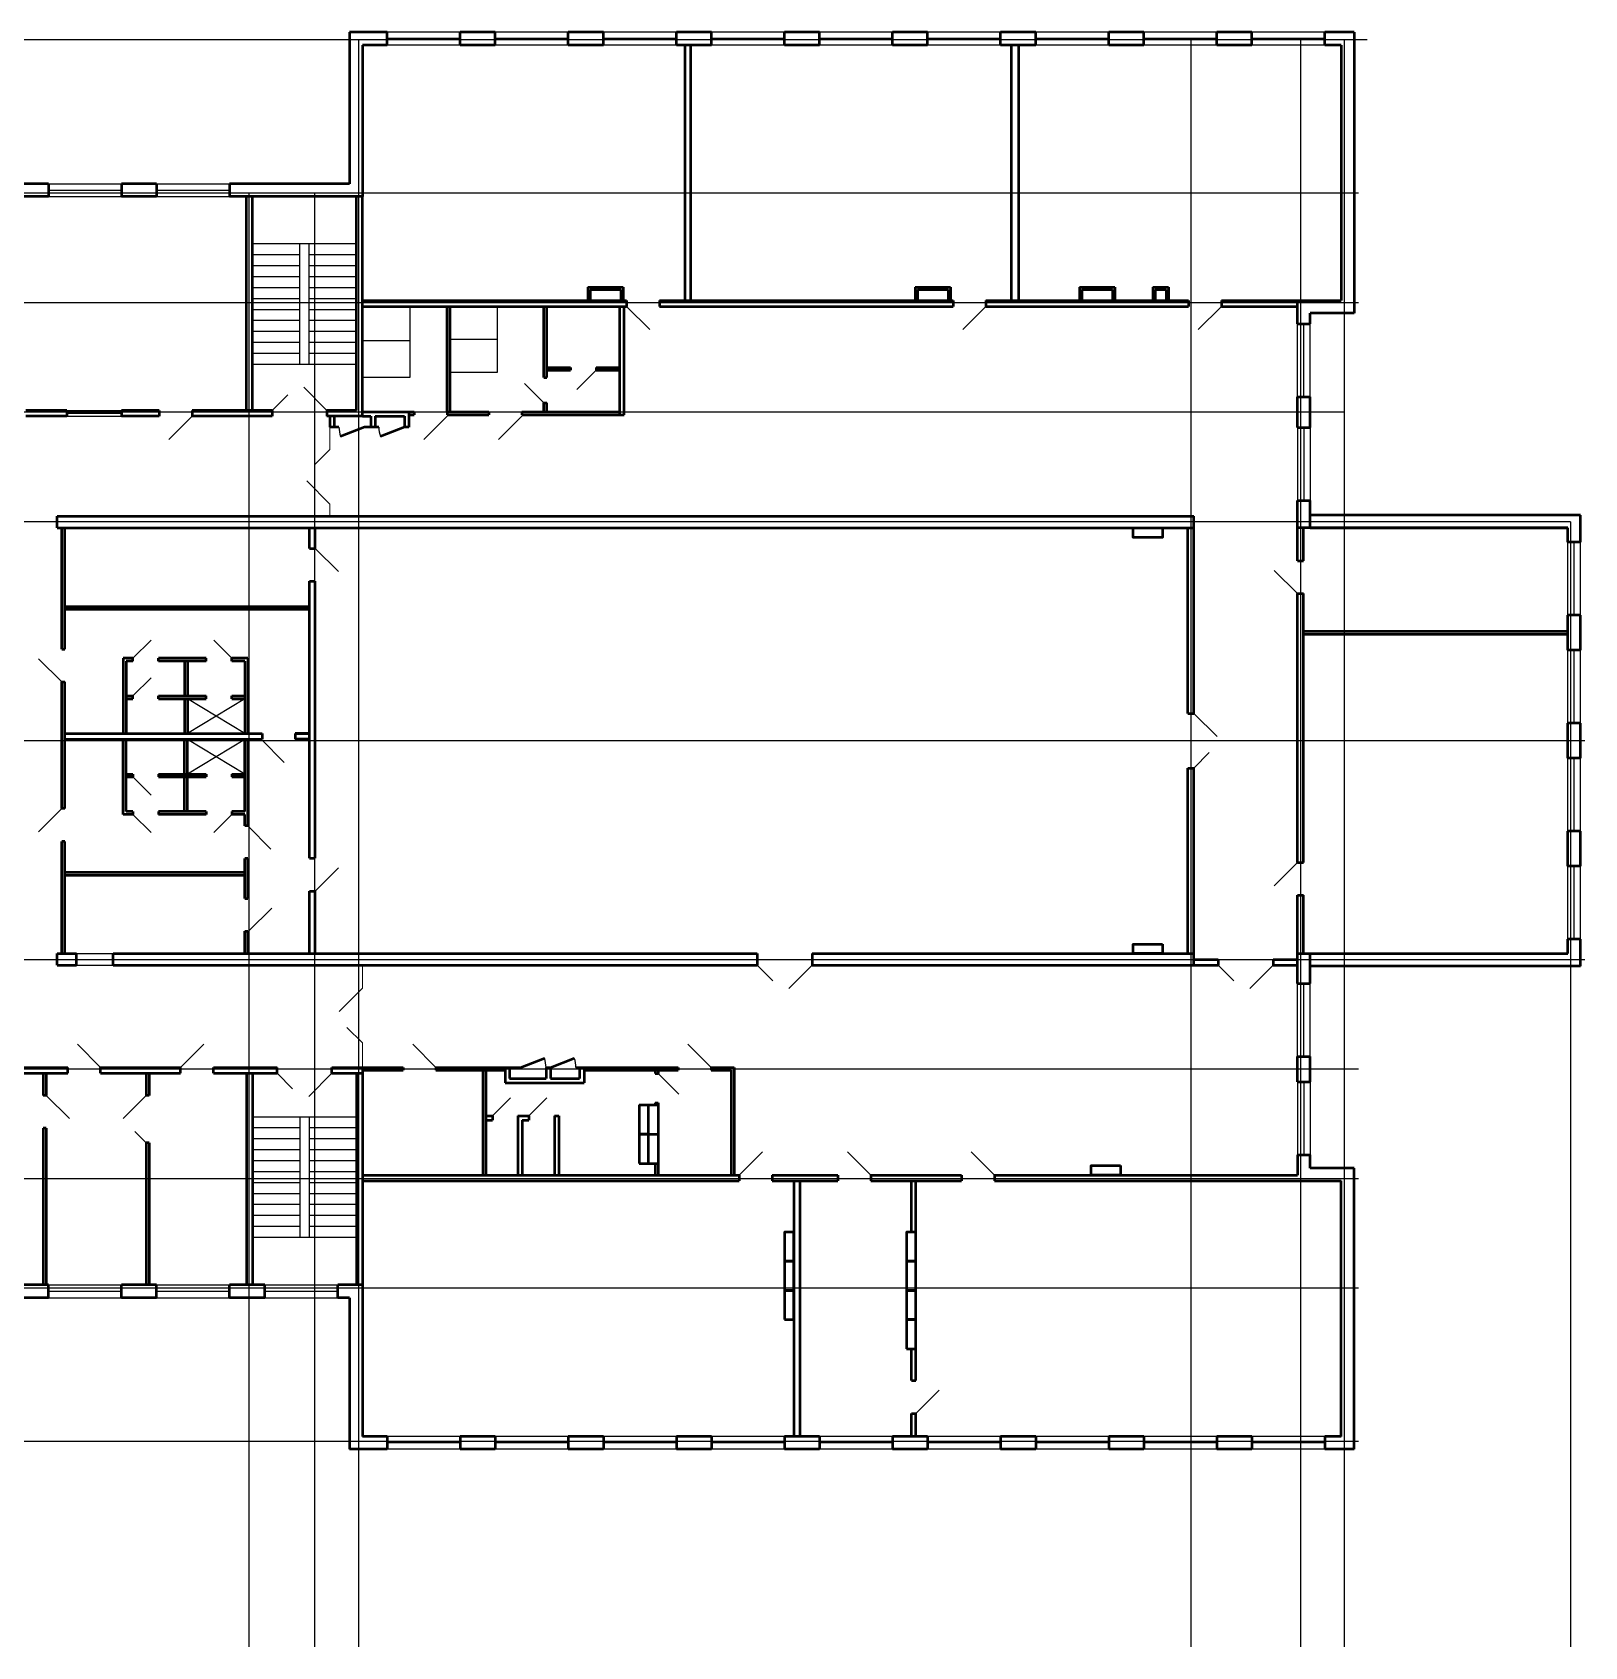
# Model space of a CAD drawing. Header units: metres. Extents: x 6.3 to 97.2, y 10 to 54.2.
# Drawn here: x 54.69 to 97.2, y 9.96 to 54.19 of the extents above; entities that cross this region are included whole.
import ezdxf

# ---------------------------------------------------------------- set-up
doc = ezdxf.new("R2010")
doc.units = ezdxf.units.M
doc.linetypes.add('ACAD_ISO04W100', pattern=[30, 24, -3, 0, -3])
for name, color, linetype in [('SANTEH', 7, 'Continuous'), ('Окна', 127, 'Continuous'), ('Оси', 30, 'Continuous')]:
    doc.layers.add(name, color=color, linetype=linetype)
doc.layers.add('Двери', color=250, linetype='Continuous', lineweight=5)
doc.layers.add('Стены', color=7, linetype='Continuous', lineweight=50)

msp = doc.modelspace()

# ---------------------------------------------------------------- linework, layer by layer
for p, q in [((63.567, 48.39), (60.717, 48.39)), ((62.017, 45.09), (62.017, 48.39)), ((62.267, 45.09), (62.267, 48.39)), ((62.017, 48.09), (60.717, 48.09)), ((62.017, 47.79), (60.717, 47.79)), ((63.567, 48.09), (62.267, 48.09)), ((63.567, 47.79), (62.267, 47.79)), ((62.017, 47.49), (60.717, 47.49)), ((63.567, 47.49), (62.267, 47.49)), ((62.017, 47.19), (60.717, 47.19)), ((62.017, 46.89), (60.717, 46.89)), ((63.567, 47.19), (62.267, 47.19)), ((63.567, 46.89), (62.267, 46.89)), ((62.017, 46.59), (60.717, 46.59)), ((63.567, 46.59), (62.267, 46.59)), ((62.017, 46.29), (60.717, 46.29)), ((63.567, 46.29), (62.267, 46.29)), ((62.017, 45.99), (60.717, 45.99)), ((62.017, 45.69), (60.717, 45.69)), ((63.567, 45.99), (62.267, 45.99)), ((63.567, 45.69), (62.267, 45.69)), ((62.017, 45.39), (60.717, 45.39)), ((63.567, 45.39), (62.267, 45.39)), ((63.567, 45.09), (60.717, 45.09)), ((55.632, 43.83), (57.132, 43.83)), ((55.632, 43.75), (57.132, 43.75)), ((55.632, 43.67), (57.132, 43.67)), ((60.507, 34.98), (58.933, 35.93)), ((60.507, 35.93), (58.933, 34.98)), ((60.507, 34.818), (58.933, 33.868)), ((60.507, 33.868), (58.933, 34.818)), ((55.902, 28.95), (56.902, 28.95)), ((55.902, 28.79), (56.902, 28.79)), ((96.737, 28.95), (89.337, 28.95)), ((55.902, 28.63), (56.902, 28.63)), ((68.757, 25.83), (68.877, 25.83)), ((63.567, 24.47), (60.717, 24.47)), ((62.017, 24.47), (62.017, 21.17)), ((62.267, 24.47), (62.267, 21.17)), ((62.017, 24.17), (60.717, 24.17)), ((63.567, 24.17), (62.267, 24.17)), ((62.017, 23.87), (60.717, 23.87)), ((62.017, 23.57), (60.717, 23.57)), ((63.567, 23.87), (62.267, 23.87)), ((63.567, 23.57), (62.267, 23.57)), ((62.017, 23.27), (60.717, 23.27)), ((63.567, 23.27), (62.267, 23.27)), ((62.017, 22.97), (60.717, 22.97)), ((62.017, 22.67), (60.717, 22.67)), ((63.567, 22.97), (62.267, 22.97)), ((63.567, 22.67), (62.267, 22.67)), ((62.017, 22.37), (60.717, 22.37)), ((63.567, 22.37), (62.267, 22.37)), ((62.017, 22.07), (60.717, 22.07)), ((62.017, 21.77), (60.717, 21.77)), ((63.567, 22.07), (62.267, 22.07)), ((63.567, 21.77), (62.267, 21.77)), ((62.017, 21.47), (60.717, 21.47)), ((63.567, 21.47), (62.267, 21.47)), ((63.567, 21.17), (60.717, 21.17))]:
    msp.add_line(p, q)
at = {"layer": 'SANTEH'}
for p, q in [((65.027, 46.68), (65.027, 44.735)), ((67.427, 44.88), (67.427, 46.68)), ((65.027, 45.733), (63.75, 45.733)), ((66.127, 45.78), (67.427, 45.78)), ((65.027, 44.735), (63.75, 44.735)), ((66.127, 44.88), (67.427, 44.88))]:
    msp.add_line(p, q, dxfattribs=at)
for centre, start, end in [((63.784, 43.37), 180, 201.0579), ((64.877, 43.37), 180, 201.0579), ((68.057, 25.83), 0, 21.0579), ((68.877, 25.83), 0, 21.0579)]:
    msp.add_arc(centre, 0.7, start, end, dxfattribs=at)
at = {"layer": 'Двери'}
for p, q in [((70.96, 46.68), (71.597, 46.043)), ((80.805, 46.68), (80.168, 46.043)), ((87.256, 46.68), (86.62, 46.043)), ((70.127, 44.93), (69.599, 44.401)), ((61.257, 43.83), (61.682, 44.254)), ((62.757, 43.83), (62.121, 44.466)), ((68.697, 44.035), (68.169, 44.563)), ((59.062, 43.67), (58.425, 43.033)), ((62.837, 43.37), (62.837, 42.76)), ((66.047, 43.67), (65.411, 43.033)), ((68.094, 43.67), (67.458, 43.033)), ((62.837, 42.76), (62.413, 42.335)), ((62.837, 41.26), (62.201, 41.896)), ((62.837, 41.26), (62.837, 40.94)), ((62.437, 40.05), (63.074, 39.414)), ((89.337, 38.811), (88.701, 39.448)), ((57.443, 37.041), (57.938, 37.536)), ((60.153, 37.04), (59.658, 37.535)), ((55.497, 36.39), (54.861, 37.027)), ((57.443, 36.011), (57.938, 36.506)), ((86.497, 35.53), (87.134, 34.893)), ((60.953, 34.82), (61.589, 34.183)), ((86.497, 34.03), (86.922, 34.454)), ((57.443, 33.788), (57.938, 33.293)), ((55.497, 32.92), (54.861, 32.284)), ((57.443, 32.758), (57.938, 32.263)), ((60.153, 32.76), (59.658, 32.265)), ((60.587, 32.449), (61.224, 31.812)), ((89.337, 31.445), (88.701, 30.809)), ((62.437, 30.66), (63.074, 31.297)), ((60.607, 29.56), (61.244, 30.197)), ((63.727, 28), (63.727, 28.63)), ((74.542, 28.63), (74.966, 28.205)), ((76.042, 28.63), (75.405, 27.993)), ((87.167, 28.63), (87.592, 28.205)), ((88.667, 28.63), (88.031, 27.993)), ((63.727, 28), (63.091, 27.363)), ((63.727, 26.5), (63.303, 26.924)), ((56.559, 25.831), (55.923, 26.467)), ((58.75, 25.831), (59.386, 26.467)), ((63.727, 25.83), (63.727, 26.5)), ((65.742, 25.83), (65.106, 26.466)), ((73.277, 25.83), (72.641, 26.466)), ((61.392, 25.67), (61.817, 25.245)), ((62.892, 25.67), (62.256, 25.033)), ((71.826, 25.663), (72.392, 25.098)), ((55.067, 25.064), (55.704, 24.428)), ((57.807, 25.064), (57.171, 24.428)), ((67.287, 24.5), (67.782, 24.995)), ((68.287, 24.5), (68.782, 24.995)), ((57.807, 23.764), (57.495, 24.076)), ((74.048, 22.88), (74.685, 23.516)), ((77.648, 22.88), (77.012, 23.516)), ((81.037, 22.88), (80.401, 23.516)), ((78.887, 16.349), (79.524, 16.986))]:
    msp.add_line(p, q, dxfattribs=at)
at = {"layer": 'Окна'}
for p, q in [((66.407, 54.19), (64.407, 54.19)), ((66.407, 54.015), (64.407, 54.015)), ((69.367, 54.19), (67.367, 54.19)), ((69.367, 54.015), (67.367, 54.015)), ((72.327, 54.19), (70.327, 54.19)), ((72.327, 54.015), (70.327, 54.015)), ((75.287, 54.19), (73.287, 54.19)), ((75.287, 54.015), (73.287, 54.015)), ((78.247, 54.19), (76.247, 54.19)), ((78.247, 54.015), (76.247, 54.015)), ((81.207, 54.19), (79.207, 54.19)), ((81.207, 54.015), (79.207, 54.015)), ((84.167, 54.19), (82.167, 54.19)), ((84.167, 54.015), (82.167, 54.015)), ((87.127, 54.19), (85.127, 54.19)), ((87.127, 54.015), (85.127, 54.015)), ((90.087, 54.19), (88.087, 54.19)), ((90.087, 54.015), (88.087, 54.015)), ((66.407, 53.84), (64.407, 53.84)), ((69.367, 53.84), (67.367, 53.84)), ((72.327, 53.84), (70.327, 53.84)), ((75.287, 53.84), (73.287, 53.84)), ((78.247, 53.84), (76.247, 53.84)), ((81.207, 53.84), (79.207, 53.84)), ((84.167, 53.84), (82.167, 53.84)), ((87.127, 53.84), (85.127, 53.84)), ((90.087, 53.84), (88.087, 53.84)), ((55.132, 50.04), (57.132, 50.04)), ((58.092, 50.04), (60.092, 50.04)), ((55.132, 49.865), (57.132, 49.865)), ((55.132, 49.69), (57.132, 49.69)), ((58.092, 49.865), (60.092, 49.865)), ((58.092, 49.69), (60.092, 49.69)), ((89.337, 44.2), (89.337, 46.2)), ((89.512, 44.2), (89.512, 46.2)), ((89.687, 44.2), (89.687, 46.2)), ((55.132, 43.83), (55.632, 43.83)), ((89.337, 44.09), (89.337, 44.2)), ((89.687, 44.09), (89.687, 44.2)), ((89.337, 43.36), (89.337, 41.36)), ((89.512, 43.36), (89.512, 41.36)), ((89.687, 43.36), (89.687, 41.36)), ((96.737, 38.22), (96.737, 40.22)), ((96.912, 38.22), (96.912, 40.22)), ((97.087, 38.22), (97.087, 40.22)), ((96.737, 35.26), (96.737, 37.26)), ((96.912, 35.26), (96.912, 37.26)), ((97.087, 35.26), (97.087, 37.26)), ((96.737, 32.3), (96.737, 34.3)), ((96.912, 32.3), (96.912, 34.3)), ((97.087, 32.3), (97.087, 34.3)), ((96.737, 29.34), (96.737, 31.34)), ((96.912, 29.34), (96.912, 31.34)), ((97.087, 29.34), (97.087, 31.34)), ((89.337, 26.13), (89.337, 28.13)), ((89.512, 26.13), (89.512, 28.13)), ((89.687, 26.13), (89.687, 28.13)), ((89.337, 25.43), (89.337, 23.43)), ((89.512, 25.43), (89.512, 23.43)), ((89.687, 25.43), (89.687, 23.43)), ((55.132, 19.87), (57.132, 19.87)), ((55.132, 19.695), (57.132, 19.695)), ((55.132, 19.52), (57.132, 19.52)), ((58.092, 19.87), (60.092, 19.87)), ((58.092, 19.695), (60.092, 19.695)), ((58.092, 19.52), (60.092, 19.52)), ((61.052, 19.87), (63.052, 19.87)), ((61.052, 19.695), (63.052, 19.695)), ((61.052, 19.52), (63.052, 19.52)), ((66.407, 15.72), (64.407, 15.72)), ((66.407, 15.545), (64.407, 15.545)), ((69.367, 15.72), (67.367, 15.72)), ((69.367, 15.545), (67.367, 15.545)), ((72.327, 15.72), (70.327, 15.72)), ((72.327, 15.545), (70.327, 15.545)), ((75.287, 15.72), (73.287, 15.72)), ((75.287, 15.545), (73.287, 15.545)), ((78.247, 15.72), (76.247, 15.72)), ((78.247, 15.545), (76.247, 15.545)), ((81.207, 15.72), (79.207, 15.72)), ((81.207, 15.545), (79.207, 15.545)), ((84.167, 15.72), (82.167, 15.72)), ((84.167, 15.545), (82.167, 15.545)), ((87.127, 15.72), (85.127, 15.72)), ((87.127, 15.545), (85.127, 15.545)), ((90.087, 15.72), (88.087, 15.72)), ((90.087, 15.545), (88.087, 15.545)), ((66.407, 15.37), (64.407, 15.37)), ((69.367, 15.37), (67.367, 15.37)), ((72.327, 15.37), (70.327, 15.37)), ((75.287, 15.37), (73.287, 15.37)), ((78.247, 15.37), (76.247, 15.37)), ((81.207, 15.37), (79.207, 15.37)), ((84.167, 15.37), (82.167, 15.37)), ((87.127, 15.37), (85.127, 15.37)), ((90.087, 15.37), (88.087, 15.37))]:
    msp.add_line(p, q, dxfattribs=at)
at = {"layer": 'Оси', "linetype": 'ACAD_ISO04W100', "ltscale": 40}
for p, q in [((91.248, 53.98), (6.268, 53.98)), ((63.617, 53.98), (63.617, 9.958)), ((86.417, 53.98), (86.417, 9.958)), ((89.417, 53.98), (89.417, 9.958)), ((90.617, 53.98), (90.617, 9.958)), ((91.003, 49.78), (6.268, 49.78)), ((60.617, 49.78), (60.617, 9.958)), ((62.417, 49.78), (62.417, 9.958)), ((91.003, 46.78), (6.268, 46.78)), ((90.617, 43.78), (6.268, 43.78)), ((96.817, 40.78), (6.268, 40.78)), ((96.817, 40.78), (96.817, 9.958)), ((97.202, 34.78), (6.268, 34.78)), ((97.202, 28.78), (6.268, 28.78)), ((91.003, 25.78), (6.268, 25.78)), ((91.003, 22.78), (6.268, 22.78)), ((91.003, 19.78), (6.268, 19.78)), ((91.003, 15.58), (6.268, 15.58))]:
    msp.add_line(p, q, dxfattribs=at)
at = {"layer": 'Стены'}
for p, q in [((63.377, 54.19), (63.377, 50.04)), ((64.407, 54.19), (63.377, 54.19)), ((64.407, 53.84), (64.407, 54.19)), ((67.367, 54.19), (66.407, 54.19)), ((66.407, 53.84), (66.407, 54.19)), ((67.367, 53.84), (67.367, 54.19)), ((70.327, 54.19), (69.367, 54.19)), ((69.367, 53.84), (69.367, 54.19)), ((70.327, 53.84), (70.327, 54.19)), ((73.287, 54.19), (72.327, 54.19)), ((72.327, 53.84), (72.327, 54.19)), ((73.287, 53.84), (73.287, 54.19)), ((76.247, 54.19), (75.287, 54.19)), ((75.287, 53.84), (75.287, 54.19)), ((76.247, 53.84), (76.247, 54.19)), ((79.207, 54.19), (78.247, 54.19)), ((78.247, 53.84), (78.247, 54.19)), ((79.207, 53.84), (79.207, 54.19)), ((82.167, 54.19), (81.207, 54.19)), ((81.207, 53.84), (81.207, 54.19)), ((82.167, 53.84), (82.167, 54.19)), ((85.127, 54.19), (84.167, 54.19)), ((84.167, 53.84), (84.167, 54.19)), ((85.127, 53.84), (85.127, 54.19)), ((88.087, 54.19), (87.127, 54.19)), ((87.127, 53.84), (87.127, 54.19)), ((88.087, 53.84), (88.087, 54.19)), ((90.887, 54.19), (90.087, 54.19)), ((90.087, 53.84), (90.087, 54.19)), ((90.887, 54.19), (90.887, 46.49)), ((63.727, 53.84), (63.727, 49.69)), ((64.407, 53.84), (63.727, 53.84)), ((67.367, 53.84), (66.407, 53.84)), ((70.327, 53.84), (69.367, 53.84)), ((73.287, 53.84), (72.327, 53.84)), ((72.557, 53.84), (72.557, 46.84)), ((72.717, 53.84), (72.717, 46.84)), ((76.247, 53.84), (75.287, 53.84)), ((79.207, 53.84), (78.247, 53.84)), ((82.167, 53.84), (81.207, 53.84)), ((81.497, 53.84), (81.497, 46.84)), ((81.697, 53.84), (81.697, 46.84)), ((85.127, 53.84), (84.167, 53.84)), ((88.087, 53.84), (87.127, 53.84)), ((90.537, 53.84), (90.087, 53.84)), ((90.537, 53.84), (90.537, 46.84)), ((55.132, 50.04), (54.172, 50.04)), ((55.132, 50.04), (55.132, 49.69)), ((58.092, 50.04), (57.132, 50.04)), ((57.132, 50.04), (57.132, 49.69)), ((58.092, 50.04), (58.092, 49.69)), ((63.377, 50.04), (60.092, 50.04)), ((60.092, 50.04), (60.092, 49.69)), ((55.132, 49.69), (54.172, 49.69)), ((58.092, 49.69), (57.132, 49.69)), ((63.727, 49.69), (60.092, 49.69)), ((60.557, 43.83), (60.557, 49.69)), ((60.717, 43.83), (60.717, 49.69)), ((63.567, 43.83), (63.567, 49.69)), ((63.727, 43.67), (63.727, 49.69)), ((69.902, 47.205), (69.902, 46.84)), ((69.902, 47.205), (70.872, 47.205)), ((69.967, 47.14), (69.967, 46.84)), ((69.967, 47.14), (70.807, 47.14)), ((70.807, 47.14), (70.807, 46.84)), ((70.872, 47.205), (70.872, 46.84)), ((78.862, 47.205), (78.862, 46.84)), ((78.862, 47.205), (79.832, 47.205)), ((78.927, 47.14), (79.767, 47.14)), ((78.927, 47.14), (78.927, 46.84)), ((79.767, 47.14), (79.767, 46.84)), ((79.832, 47.205), (79.832, 46.84)), ((83.362, 47.205), (83.362, 46.84)), ((83.362, 47.205), (84.332, 47.205)), ((83.427, 47.14), (83.427, 46.84)), ((83.427, 47.14), (84.267, 47.14)), ((84.267, 47.14), (84.267, 46.84)), ((84.332, 47.205), (84.332, 46.84)), ((85.377, 47.205), (85.377, 46.84)), ((85.377, 47.205), (85.807, 47.205)), ((85.442, 47.14), (85.442, 46.84)), ((85.442, 47.14), (85.742, 47.14)), ((85.742, 47.14), (85.742, 46.84)), ((85.807, 47.205), (85.807, 46.84)), ((63.727, 46.84), (70.96, 46.84)), ((63.727, 46.68), (70.96, 46.68)), ((66.047, 43.79), (66.047, 46.68)), ((66.127, 43.79), (66.127, 46.68)), ((68.697, 44.735), (68.697, 46.68)), ((68.777, 44.735), (68.777, 46.68)), ((70.777, 43.71), (70.777, 46.68)), ((70.897, 43.71), (70.897, 46.68)), ((70.96, 46.84), (70.96, 46.68)), ((71.86, 46.84), (79.905, 46.84)), ((71.86, 46.84), (71.86, 46.68)), ((71.86, 46.68), (79.905, 46.68)), ((79.905, 46.84), (79.905, 46.68)), ((80.805, 46.84), (86.356, 46.84)), ((80.805, 46.84), (80.805, 46.68)), ((80.805, 46.68), (86.356, 46.68)), ((86.356, 46.84), (86.356, 46.68)), ((87.256, 46.84), (90.537, 46.84)), ((87.256, 46.84), (87.256, 46.68)), ((87.256, 46.68), (89.337, 46.68)), ((89.337, 46.2), (89.337, 46.84)), ((90.887, 46.49), (89.687, 46.49)), ((89.687, 46.2), (89.687, 46.49)), ((89.337, 46.2), (89.687, 46.2)), ((68.697, 44.735), (68.777, 44.735)), ((68.777, 45.01), (69.427, 45.01)), ((68.777, 44.93), (69.427, 44.93)), ((69.427, 45.01), (69.427, 44.93)), ((70.127, 45.01), (70.777, 45.01)), ((70.127, 45.01), (70.127, 44.93)), ((70.127, 44.93), (70.777, 44.93)), ((55.632, 43.83), (54.513, 43.83)), ((55.632, 43.83), (55.632, 43.67)), ((58.162, 43.83), (57.132, 43.83)), ((57.132, 43.83), (57.132, 43.67)), ((58.162, 43.83), (58.162, 43.67)), ((61.257, 43.83), (59.062, 43.83)), ((59.062, 43.83), (59.062, 43.67)), ((61.257, 43.83), (61.257, 43.67)), ((63.567, 43.83), (62.757, 43.83)), ((62.757, 43.83), (62.757, 43.67)), ((63.727, 43.79), (64.997, 43.79)), ((64.997, 43.79), (65.147, 43.79)), ((64.997, 43.79), (64.997, 43.37)), ((65.147, 43.79), (65.147, 43.71)), ((66.047, 43.79), (67.194, 43.79)), ((66.047, 43.79), (66.047, 43.71)), ((67.194, 43.79), (67.194, 43.71)), ((68.094, 43.79), (70.777, 43.79)), ((68.094, 43.79), (68.094, 43.71)), ((68.697, 43.79), (68.697, 44.035)), ((68.697, 44.035), (68.777, 44.035)), ((68.777, 43.79), (68.777, 44.035)), ((89.337, 43.36), (89.337, 44.2)), ((89.337, 44.2), (89.687, 44.2)), ((89.687, 43.36), (89.687, 44.2)), ((55.632, 43.67), (54.513, 43.67)), ((58.162, 43.67), (57.132, 43.67)), ((61.257, 43.67), (59.062, 43.67)), ((63.727, 43.67), (62.757, 43.67)), ((62.837, 43.67), (62.837, 43.37)), ((63.084, 43.37), (62.837, 43.37)), ((62.957, 43.67), (62.957, 43.37)), ((63.784, 43.37), (63.131, 43.118)), ((63.727, 43.67), (63.957, 43.67)), ((64.177, 43.37), (63.784, 43.37)), ((63.957, 43.67), (63.957, 43.37)), ((64.077, 43.67), (64.077, 43.37)), ((64.077, 43.67), (64.877, 43.67)), ((64.877, 43.37), (64.224, 43.118)), ((64.877, 43.67), (64.877, 43.37)), ((64.997, 43.37), (64.877, 43.37)), ((64.997, 43.71), (65.147, 43.71)), ((66.047, 43.71), (67.194, 43.71)), ((68.094, 43.71), (70.897, 43.71)), ((89.337, 43.36), (89.687, 43.36)), ((89.337, 39.711), (89.337, 41.36)), ((89.337, 41.36), (89.687, 41.36)), ((89.687, 40.61), (89.687, 41.36)), ((55.367, 40.93), (86.497, 40.93)), ((55.367, 40.61), (55.367, 40.93)), ((86.497, 35.53), (86.497, 40.93)), ((97.087, 40.96), (89.687, 40.96)), ((97.087, 40.22), (97.087, 40.96)), ((55.367, 40.61), (86.497, 40.61)), ((55.497, 37.29), (55.497, 40.61)), ((55.577, 37.29), (55.577, 40.61)), ((62.277, 40.05), (62.277, 40.61)), ((62.437, 40.05), (62.437, 40.61)), ((86.337, 35.53), (86.337, 40.61)), ((96.737, 40.61), (89.337, 40.61)), ((89.497, 39.711), (89.497, 40.61)), ((89.687, 40.61), (96.737, 40.61)), ((96.737, 40.22), (96.737, 40.61)), ((62.277, 40.05), (62.437, 40.05)), ((97.087, 40.22), (96.737, 40.22)), ((89.337, 39.711), (89.497, 39.711)), ((62.277, 31.56), (62.277, 39.15)), ((62.277, 39.15), (62.437, 39.15)), ((62.437, 31.56), (62.437, 39.15)), ((89.337, 31.445), (89.337, 38.811)), ((89.337, 38.811), (89.497, 38.811)), ((89.497, 31.445), (89.497, 38.811)), ((55.577, 38.46), (62.277, 38.46)), ((55.577, 38.38), (62.277, 38.38)), ((96.737, 37.26), (96.737, 38.22)), ((97.087, 38.22), (96.737, 38.22)), ((97.087, 37.26), (97.087, 38.22)), ((96.737, 37.77), (89.497, 37.77)), ((96.737, 37.69), (89.497, 37.69)), ((55.497, 37.29), (55.577, 37.29)), ((97.087, 37.26), (96.737, 37.26)), ((57.443, 37.04), (57.177, 37.04)), ((57.177, 37.04), (57.177, 34.98)), ((57.443, 36.96), (57.257, 36.96)), ((57.257, 36.96), (57.257, 34.98)), ((57.443, 36.96), (57.443, 37.04)), ((59.453, 37.04), (58.143, 37.04)), ((58.143, 36.96), (58.143, 37.04)), ((59.453, 36.96), (58.143, 36.96)), ((58.853, 36.96), (58.853, 36.01)), ((58.933, 36.96), (58.933, 36.01)), ((59.453, 36.96), (59.453, 37.04)), ((60.587, 37.04), (60.153, 37.04)), ((60.153, 36.96), (60.153, 37.04)), ((60.507, 36.96), (60.153, 36.96)), ((60.507, 36.96), (60.507, 34.98)), ((60.587, 37.04), (60.587, 34.98)), ((55.497, 32.92), (55.497, 36.39)), ((55.497, 36.39), (55.577, 36.39)), ((55.577, 32.92), (55.577, 36.39)), ((57.257, 36.01), (57.443, 36.01)), ((57.257, 35.93), (57.443, 35.93)), ((57.443, 35.93), (57.443, 36.01)), ((58.143, 36.01), (59.453, 36.01)), ((58.143, 35.93), (58.143, 36.01)), ((58.143, 35.93), (59.453, 35.93)), ((58.853, 35.93), (58.853, 34.98)), ((58.933, 35.93), (58.933, 34.98)), ((59.453, 35.93), (59.453, 36.01)), ((60.153, 36.01), (60.507, 36.01)), ((60.153, 35.93), (60.153, 36.01)), ((60.153, 35.93), (60.507, 35.93)), ((86.337, 35.53), (86.497, 35.53)), ((55.577, 34.98), (60.983, 34.98)), ((60.983, 34.98), (60.983, 34.82)), ((61.883, 34.98), (62.277, 34.98)), ((62.277, 34.98), (61.883, 34.98)), ((61.883, 34.98), (61.883, 34.82)), ((96.737, 34.3), (96.737, 35.26)), ((97.087, 35.26), (96.737, 35.26)), ((97.087, 34.3), (97.087, 35.26)), ((55.577, 34.82), (60.983, 34.82)), ((57.177, 32.758), (57.177, 34.818)), ((57.257, 32.838), (57.257, 34.818)), ((58.853, 33.868), (58.853, 34.818)), ((58.933, 33.868), (58.933, 34.818)), ((60.507, 32.838), (60.507, 34.818)), ((60.587, 32.449), (60.587, 34.818)), ((61.883, 34.82), (62.277, 34.82)), ((62.277, 34.82), (61.883, 34.82)), ((97.087, 34.3), (96.737, 34.3)), ((57.257, 33.868), (57.443, 33.868)), ((57.257, 33.788), (57.443, 33.788)), ((57.443, 33.868), (57.443, 33.788)), ((58.143, 33.868), (59.453, 33.868)), ((58.143, 33.868), (58.143, 33.788)), ((58.143, 33.788), (59.453, 33.788)), ((58.853, 32.838), (58.853, 33.788)), ((58.933, 32.838), (58.933, 33.788)), ((59.453, 33.868), (59.453, 33.788)), ((60.153, 33.868), (60.507, 33.868)), ((60.153, 33.868), (60.153, 33.788)), ((60.153, 33.788), (60.507, 33.788)), ((86.337, 28.95), (86.337, 34.03)), ((86.337, 34.03), (86.497, 34.03)), ((86.497, 28.63), (86.497, 34.03)), ((55.577, 32.92), (55.497, 32.92)), ((57.443, 32.758), (57.177, 32.758)), ((57.443, 32.838), (57.257, 32.838)), ((57.443, 32.838), (57.443, 32.758)), ((59.453, 32.838), (58.143, 32.838)), ((58.143, 32.838), (58.143, 32.758)), ((59.453, 32.758), (58.143, 32.758)), ((59.453, 32.838), (59.453, 32.758)), ((60.507, 32.838), (60.153, 32.838)), ((60.153, 32.838), (60.153, 32.758)), ((60.507, 32.758), (60.153, 32.758)), ((60.507, 32.449), (60.507, 32.758)), ((60.587, 32.449), (60.507, 32.449)), ((96.737, 31.34), (96.737, 32.3)), ((97.087, 32.3), (96.737, 32.3)), ((97.087, 31.34), (97.087, 32.3)), ((55.497, 28.95), (55.497, 32.02)), ((55.577, 32.02), (55.497, 32.02)), ((55.577, 28.95), (55.577, 32.02)), ((60.507, 30.46), (60.507, 31.549)), ((60.587, 31.549), (60.507, 31.549)), ((60.587, 30.46), (60.587, 31.549)), ((62.277, 31.56), (62.437, 31.56)), ((89.337, 31.445), (89.497, 31.445)), ((55.577, 31.18), (60.507, 31.18)), ((55.577, 31.1), (60.507, 31.1)), ((97.087, 31.34), (96.737, 31.34)), ((62.277, 28.95), (62.277, 30.66)), ((62.277, 30.66), (62.437, 30.66)), ((62.437, 28.95), (62.437, 30.66)), ((89.337, 28.63), (89.337, 30.545)), ((89.337, 30.545), (89.497, 30.545)), ((89.497, 28.95), (89.497, 30.545)), ((60.507, 30.46), (60.587, 30.46)), ((60.507, 28.95), (60.507, 29.56)), ((60.507, 29.56), (60.587, 29.56)), ((60.587, 28.95), (60.587, 29.56)), ((96.737, 28.95), (96.737, 29.34)), ((97.087, 29.34), (96.737, 29.34)), ((97.087, 28.6), (97.087, 29.34)), ((55.367, 28.95), (55.902, 28.95)), ((55.367, 28.63), (55.367, 28.95)), ((55.902, 28.63), (55.902, 28.95)), ((56.902, 28.95), (74.542, 28.95)), ((56.902, 28.63), (56.902, 28.95)), ((74.542, 28.95), (74.542, 28.63)), ((76.042, 28.95), (86.497, 28.95)), ((76.042, 28.95), (76.042, 28.63)), ((86.497, 28.79), (87.167, 28.79)), ((87.167, 28.79), (87.167, 28.63)), ((88.667, 28.79), (89.337, 28.79)), ((88.667, 28.79), (88.667, 28.63)), ((89.337, 28.95), (96.737, 28.95)), ((89.687, 28.6), (89.687, 28.95)), ((55.367, 28.63), (55.902, 28.63)), ((56.902, 28.63), (74.542, 28.63)), ((76.042, 28.63), (87.167, 28.63)), ((88.667, 28.63), (89.337, 28.63)), ((89.337, 28.13), (89.337, 28.63)), ((89.687, 28.13), (89.687, 28.6)), ((97.087, 28.6), (89.687, 28.6)), ((89.337, 28.13), (89.687, 28.13)), ((89.337, 25.43), (89.337, 26.13)), ((89.337, 26.13), (89.687, 26.13)), ((89.687, 25.43), (89.687, 26.13)), ((50.726, 25.83), (55.659, 25.83)), ((50.726, 25.67), (55.659, 25.67)), ((54.987, 25.67), (54.987, 25.064)), ((55.067, 25.67), (55.067, 25.064)), ((55.659, 25.67), (55.659, 25.83)), ((56.559, 25.83), (58.75, 25.83)), ((56.559, 25.67), (56.559, 25.83)), ((56.559, 25.67), (58.75, 25.67)), ((57.807, 25.67), (57.807, 25.064)), ((57.887, 25.67), (57.887, 25.064)), ((58.75, 25.67), (58.75, 25.83)), ((59.65, 25.83), (61.392, 25.83)), ((59.65, 25.67), (59.65, 25.83)), ((59.65, 25.67), (61.392, 25.67)), ((60.557, 25.67), (60.557, 19.87)), ((60.717, 25.67), (60.717, 19.87)), ((61.392, 25.67), (61.392, 25.83)), ((62.892, 25.83), (63.727, 25.83)), ((62.892, 25.67), (62.892, 25.83)), ((62.892, 25.67), (63.727, 25.67)), ((63.567, 25.67), (63.567, 19.87)), ((63.727, 25.83), (63.727, 15.72)), ((63.727, 25.83), (64.842, 25.83)), ((63.727, 25.83), (63.727, 19.87)), ((63.727, 25.75), (64.842, 25.75)), ((64.842, 25.83), (64.842, 25.75)), ((65.742, 25.83), (67.757, 25.83)), ((65.742, 25.83), (65.742, 25.75)), ((65.742, 25.75), (67.637, 25.75)), ((67.027, 25.75), (67.027, 22.88)), ((67.107, 25.75), (67.107, 22.88)), ((67.637, 25.83), (67.637, 25.41)), ((67.757, 25.83), (67.757, 25.53)), ((67.757, 25.83), (68.057, 25.83)), ((68.057, 25.83), (68.711, 26.081)), ((68.757, 25.83), (68.877, 25.83)), ((68.757, 25.83), (68.757, 25.53)), ((68.877, 25.83), (69.531, 26.081)), ((68.877, 25.83), (68.877, 25.53)), ((69.577, 25.83), (69.677, 25.83)), ((69.677, 25.83), (72.377, 25.83)), ((69.677, 25.83), (69.677, 25.53)), ((69.797, 25.83), (69.797, 25.41)), ((69.797, 25.75), (72.377, 25.75)), ((71.747, 25.75), (71.747, 25.663)), ((71.747, 25.663), (71.827, 25.663)), ((71.827, 25.75), (71.827, 25.663)), ((72.377, 25.83), (72.377, 25.75)), ((73.277, 25.83), (73.907, 25.83)), ((73.277, 25.83), (73.277, 25.75)), ((73.277, 25.75), (73.827, 25.75)), ((73.827, 25.75), (73.827, 22.88)), ((73.907, 25.83), (73.907, 22.88)), ((67.637, 25.41), (69.797, 25.41)), ((67.757, 25.53), (68.757, 25.53)), ((68.877, 25.53), (69.677, 25.53)), ((89.337, 25.43), (89.687, 25.43)), ((55.067, 25.064), (54.987, 25.064)), ((57.887, 25.064), (57.807, 25.064)), ((57.887, 25.064), (57.807, 25.064)), ((71.307, 24.8), (71.307, 23.2)), ((71.307, 24.8), (71.827, 24.8)), ((71.567, 23.2), (71.567, 24.8)), ((71.747, 24.863), (71.747, 24.8)), ((71.747, 24.863), (71.827, 24.863)), ((71.827, 24.863), (71.827, 22.88)), ((67.107, 24.5), (67.287, 24.5)), ((67.107, 24.38), (67.287, 24.38)), ((67.287, 24.5), (67.287, 24.38)), ((67.987, 24.5), (68.287, 24.5)), ((67.987, 24.5), (67.987, 22.88)), ((68.107, 24.38), (68.287, 24.38)), ((68.107, 24.38), (68.107, 22.88)), ((68.287, 24.5), (68.287, 24.38)), ((68.987, 24.5), (68.987, 22.88)), ((68.987, 24.5), (69.107, 24.5)), ((69.107, 24.5), (69.107, 22.88)), ((54.987, 24.164), (54.987, 19.87)), ((55.067, 24.164), (54.987, 24.164)), ((55.067, 24.164), (55.067, 19.87)), ((71.307, 24), (71.827, 24)), ((57.807, 23.764), (57.807, 19.87)), ((57.887, 23.764), (57.807, 23.764)), ((57.887, 23.764), (57.887, 19.87)), ((71.307, 23.2), (71.827, 23.2)), ((71.747, 23.2), (71.747, 22.88)), ((89.337, 23.43), (89.687, 23.43)), ((89.337, 23.43), (89.337, 22.88)), ((89.687, 23.07), (89.687, 23.43)), ((90.887, 23.07), (89.687, 23.07)), ((90.887, 15.37), (90.887, 23.07)), ((63.727, 22.88), (74.048, 22.88)), ((63.727, 22.72), (74.048, 22.72)), ((74.048, 22.88), (74.048, 22.72)), ((74.948, 22.88), (76.748, 22.88)), ((74.948, 22.88), (74.948, 22.72)), ((74.948, 22.72), (76.748, 22.72)), ((75.547, 22.72), (75.547, 15.72)), ((75.707, 22.72), (75.707, 15.72)), ((76.748, 22.88), (76.748, 22.72)), ((77.648, 22.88), (80.137, 22.88)), ((77.648, 22.88), (77.648, 22.72)), ((77.648, 22.72), (80.137, 22.72)), ((78.767, 21.32), (78.767, 22.72)), ((78.887, 17.249), (78.887, 22.72)), ((80.137, 22.88), (80.137, 22.72)), ((81.037, 22.88), (89.337, 22.88)), ((81.037, 22.88), (81.037, 22.72)), ((81.037, 22.72), (90.537, 22.72)), ((90.537, 15.72), (90.537, 22.72)), ((55.132, 19.87), (54.172, 19.87)), ((55.132, 19.52), (54.172, 19.52)), ((55.132, 19.52), (55.132, 19.87)), ((58.092, 19.87), (57.132, 19.87)), ((57.132, 19.52), (57.132, 19.87)), ((58.092, 19.52), (57.132, 19.52)), ((58.092, 19.52), (58.092, 19.87)), ((61.052, 19.87), (60.092, 19.87)), ((60.092, 19.52), (60.092, 19.87)), ((61.052, 19.52), (60.092, 19.52)), ((61.052, 19.52), (61.052, 19.87)), ((63.727, 19.87), (63.052, 19.87)), ((63.052, 19.52), (63.052, 19.87)), ((63.377, 19.52), (63.052, 19.52)), ((63.377, 19.52), (63.377, 15.37)), ((78.767, 17.249), (78.767, 18.12)), ((78.767, 17.249), (78.887, 17.249)), ((78.767, 15.72), (78.767, 16.349)), ((78.767, 16.349), (78.887, 16.349)), ((78.887, 15.72), (78.887, 16.349)), ((64.407, 15.72), (63.727, 15.72)), ((64.407, 15.72), (64.407, 15.37)), ((67.367, 15.72), (66.407, 15.72)), ((66.407, 15.72), (66.407, 15.37)), ((67.367, 15.72), (67.367, 15.37)), ((70.327, 15.72), (69.367, 15.72)), ((69.367, 15.72), (69.367, 15.37)), ((70.327, 15.72), (70.327, 15.37)), ((73.287, 15.72), (72.327, 15.72)), ((72.327, 15.72), (72.327, 15.37)), ((73.287, 15.72), (73.287, 15.37)), ((76.247, 15.72), (75.287, 15.72)), ((75.287, 15.72), (75.287, 15.37)), ((76.247, 15.72), (76.247, 15.37)), ((79.207, 15.72), (78.247, 15.72)), ((78.247, 15.72), (78.247, 15.37)), ((79.207, 15.72), (79.207, 15.37)), ((82.167, 15.72), (81.207, 15.72)), ((81.207, 15.72), (81.207, 15.37)), ((82.167, 15.72), (82.167, 15.37)), ((85.127, 15.72), (84.167, 15.72)), ((84.167, 15.72), (84.167, 15.37)), ((85.127, 15.72), (85.127, 15.37)), ((88.087, 15.72), (87.127, 15.72)), ((87.127, 15.72), (87.127, 15.37)), ((88.087, 15.72), (88.087, 15.37)), ((90.537, 15.72), (90.087, 15.72)), ((90.087, 15.72), (90.087, 15.37)), ((64.407, 15.37), (63.377, 15.37)), ((67.367, 15.37), (66.407, 15.37)), ((70.327, 15.37), (69.367, 15.37)), ((73.287, 15.37), (72.327, 15.37)), ((76.247, 15.37), (75.287, 15.37)), ((79.207, 15.37), (78.247, 15.37)), ((82.167, 15.37), (81.207, 15.37)), ((85.127, 15.37), (84.167, 15.37)), ((88.087, 15.37), (87.127, 15.37)), ((90.887, 15.37), (90.087, 15.37))]:
    msp.add_line(p, q, dxfattribs=at)
for points in [[(85.637, 40.61), (85.637, 40.35), (84.837, 40.35), (84.837, 40.61)], [(85.637, 29.21), (85.637, 28.95), (84.837, 28.95), (84.837, 29.21)], [(71.307, 23.2), (71.567, 23.2), (71.567, 24), (71.307, 24)], [(84.487, 23.14), (84.487, 22.88), (83.687, 22.88), (83.687, 23.14)], [(75.287, 20.52), (75.547, 20.52), (75.547, 21.32), (75.287, 21.32)], [(78.627, 20.52), (78.887, 20.52), (78.887, 21.32), (78.627, 21.32)], [(75.287, 19.72), (75.547, 19.72), (75.547, 20.52), (75.287, 20.52)], [(78.627, 19.72), (78.887, 19.72), (78.887, 20.52), (78.627, 20.52)], [(75.287, 18.92), (75.547, 18.92), (75.547, 19.72), (75.287, 19.72)], [(78.627, 18.92), (78.887, 18.92), (78.887, 19.72), (78.627, 19.72)], [(78.627, 18.12), (78.887, 18.12), (78.887, 18.92), (78.627, 18.92)]]:
    msp.add_lwpolyline(points, close=True, dxfattribs=at)

doc.saveas('drawing.dxf')
